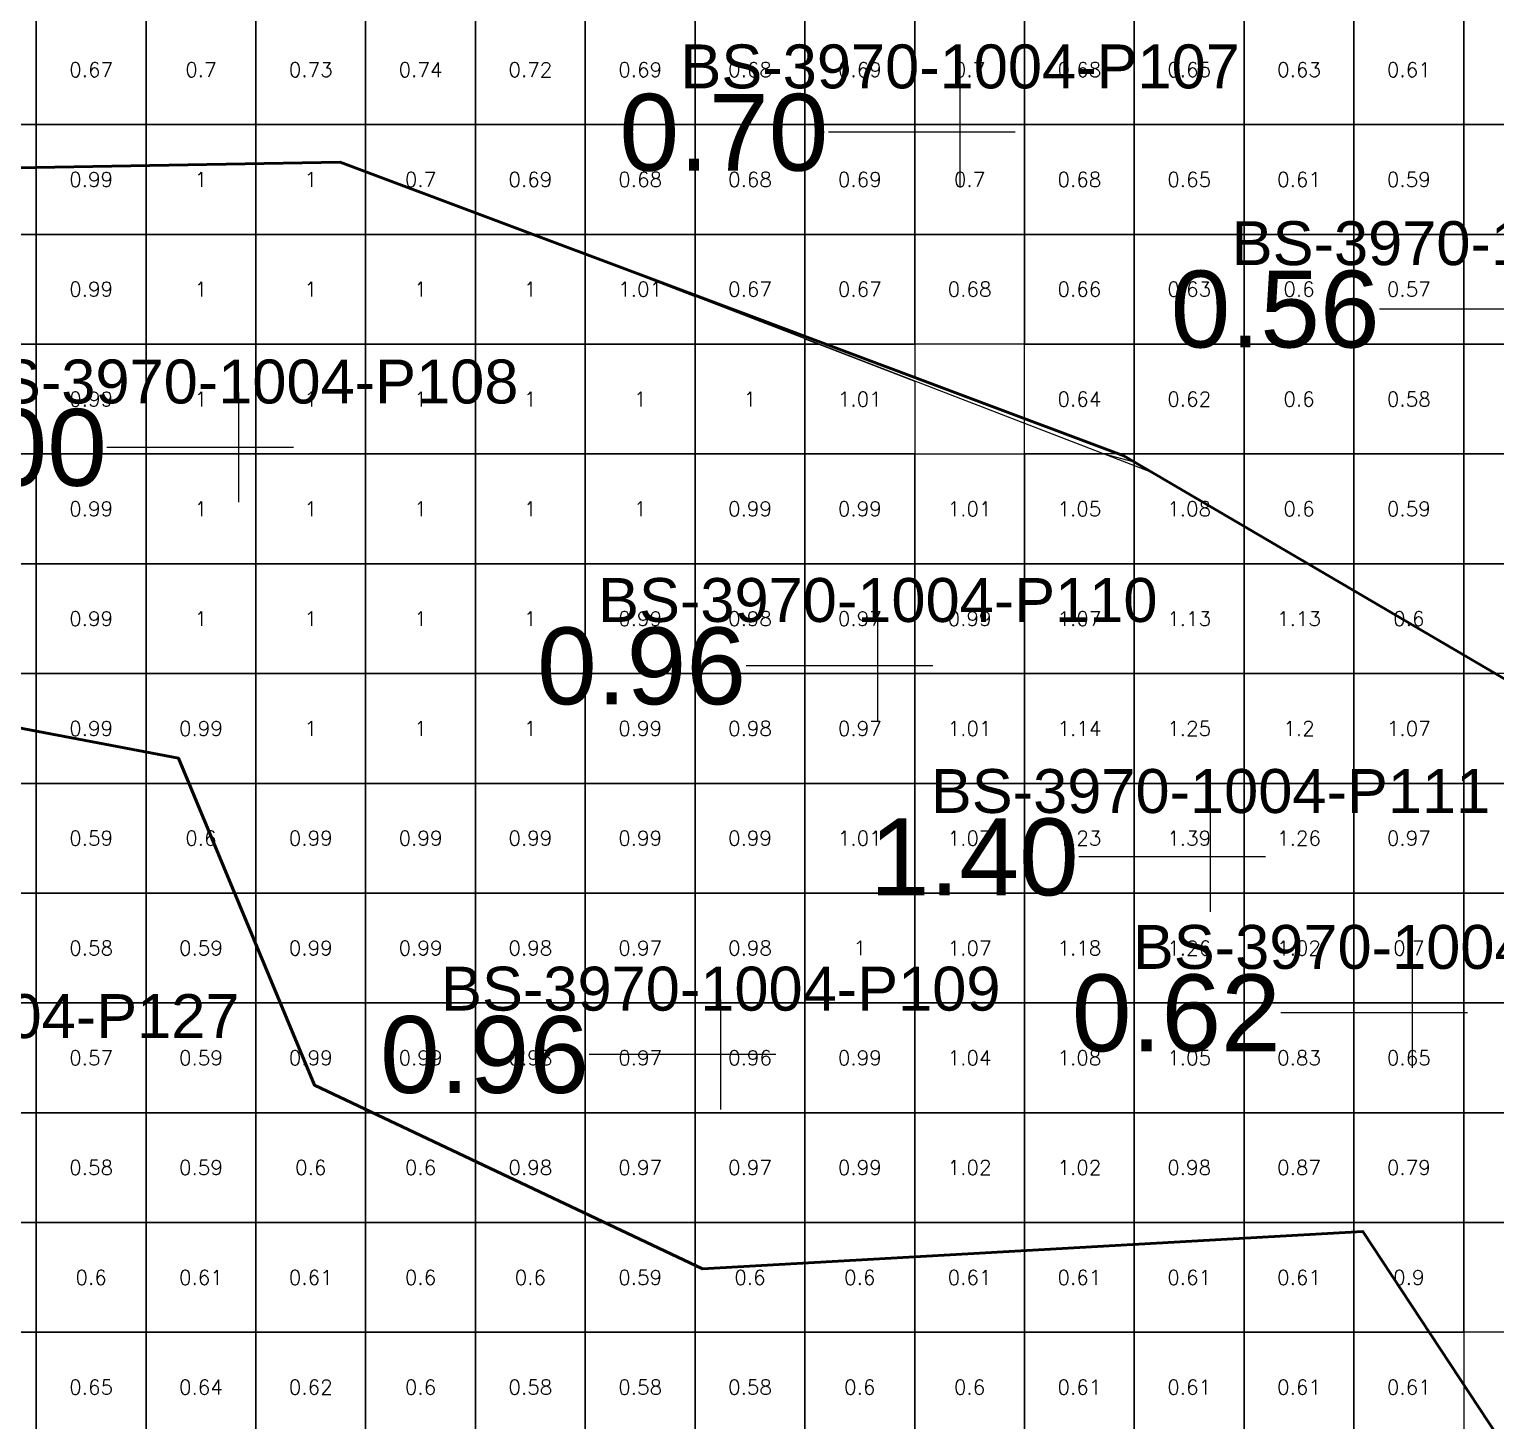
# Model space of a CAD drawing. Header units: inches. Extents: x 469759 to 470079, y 4349683 to 4349873.
# Drawn here: x 469814.3 to 469827.66, y 4349747.33 to 4349760.01 of the extents above; entities that cross this region are included whole.
import ezdxf
from ezdxf.enums import TextEntityAlignment as Align

# ---------------------------------------------------------------- set-up
doc = ezdxf.new("R2010")
doc.units = ezdxf.units.IN
doc.header["$MEASUREMENT"] = 0
for name, color, linetype, lineweight in [('点', 7, 'Continuous', 0), ('爆区方格网', 7, 'Continuous', 0), ('线条', 7, 'Continuous', 0), ('钻孔', 7, 'Continuous', 0)]:
    doc.layers.add(name, color=color, linetype=linetype, lineweight=lineweight)
doc.styles.add('3dmine_textStyle_1', font='txt.shx', dxfattribs={"height": 1, "bigfont": 'gbcbig.shx'})
doc.styles.add('3dmine_textStyle_2', font='arial.ttf', dxfattribs={"height": 1})

msp = doc.modelspace()

# ---------------------------------------------------------------- hatches: boundary and pattern name
at = {"layer": '钻孔', "linetype": 'Continuous', "lineweight": 0, "true_color": 0x00ffff, "extrusion": (0, 1, 0)}
for points in [[(-469823.78, 3959.58), (-469822.78, 3959.58), (-469822.78, 3973.58), (-469823.78, 3973.58)], [(-469823.03, 3959.58), (-469822.03, 3959.58), (-469822.03, 3973.58), (-469823.03, 3973.58)], [(-469827.9, 3960.09), (-469826.9, 3960.09), (-469826.9, 3973.09), (-469827.9, 3973.09)], [(-469821.6, 3960), (-469820.6, 3960), (-469820.6, 3974), (-469821.6, 3974)], [(-469814.67, 3960.36), (-469813.67, 3960.36), (-469813.67, 3970.36), (-469814.67, 3970.36)]]:
    msp.add_hatch(color=4, dxfattribs=at).paths.add_polyline_path(points, flags=0)
at = {"layer": '钻孔', "linetype": 'Continuous', "lineweight": 0, "true_color": 0x0000ff, "extrusion": (0, 1, 0)}
for points in [[(-469817.21, 3960.34), (-469816.21, 3960.34), (-469816.21, 3973.34), (-469817.21, 3973.34)], [(-469826.06, 3960.29), (-469825.06, 3960.29), (-469825.06, 3973.29), (-469826.06, 3973.29)]]:
    msp.add_hatch(color=5, dxfattribs=at).paths.add_polyline_path(points, flags=0)

# ---------------------------------------------------------------- linework, layer by layer
at = {"color": 5, "linetype": 'Continuous', "lineweight": 50, "elevation": 1987.297}
msp.add_lwpolyline([(469830.409, 4349743.046), (469826.447, 4349749.059), (469820.435, 4349748.718), (469816.901, 4349750.392), (469815.661, 4349753.368), (469810.454, 4349754.359), (469806.711, 4349755.398), (469808.467, 4349758.645), (469817.134, 4349758.797), (469824.272, 4349756.124), (469828.701, 4349753.527)], dxfattribs=at)
at = {"color": 5, "linetype": 'Continuous', "lineweight": 0, "elevation": 1987.297}
msp.add_lwpolyline([(469808.467, 4349758.645), (469806.711, 4349755.398), (469810.454, 4349754.359), (469815.661, 4349753.368), (469816.901, 4349750.392), (469820.435, 4349748.718), (469826.447, 4349749.059), (469830.409, 4349743.046), (469833.538, 4349743.132), (469836.404, 4349743.299), (469837.582, 4349745.099), (469833.358, 4349750.622), (469831.831, 4349753.068), (469828.701, 4349753.527), (469824.551, 4349755.961), (469819.322, 4349757.977), (469817.134, 4349758.797), (469808.467, 4349758.645), (469808.467, 4349758.645)], dxfattribs=at)
at = {"layer": '点', "color": 138, "linetype": 'Continuous', "lineweight": 0, "true_color": 0x004c4c}
for points, elevation in [([(469822.78, 4349758.57), (469822.78, 4349759.57)], 3973.58), ([(469823.28, 4349759.07), (469822.28, 4349759.07)], 3973.58), ([(469828.3, 4349757.46), (469827.3, 4349757.46)], 3973.12), ([(469816.21, 4349755.7), (469816.21, 4349756.7)], 3973.34), ([(469816.71, 4349756.2), (469815.71, 4349756.2)], 3973.34), ([(469822.03, 4349753.71), (469822.03, 4349754.71)], 3973.58), ([(469822.53, 4349754.21), (469821.53, 4349754.21)], 3973.58), ([(469825.06, 4349751.97), (469825.06, 4349752.97)], 3973.29), ([(469825.56, 4349752.47), (469824.56, 4349752.47)], 3973.29), ([(469826.9, 4349750.55), (469826.9, 4349751.55)], 3973.09), ([(469820.6, 4349750.17), (469820.6, 4349751.17)], 3974), ([(469827.4, 4349751.05), (469826.4, 4349751.05)], 3973.09), ([(469821.1, 4349750.67), (469820.1, 4349750.67)], 3974)]:
    msp.add_lwpolyline(points, dxfattribs=dict(at, elevation=elevation))
at = {"layer": '爆区方格网', "color": 4, "linetype": 'Continuous', "lineweight": 0, "true_color": 0x00ffff, "elevation": 3972.76}
for points in [[(469814.366, 4349759.14), (469813.366, 4349759.14), (469813.366, 4349760.14), (469814.366, 4349760.14), (469814.366, 4349759.14)], [(469815.366, 4349759.14), (469814.366, 4349759.14), (469814.366, 4349760.14), (469815.366, 4349760.14), (469815.366, 4349759.14)], [(469816.366, 4349759.14), (469815.366, 4349759.14), (469815.366, 4349760.14), (469816.366, 4349760.14), (469816.366, 4349759.14)], [(469817.366, 4349759.14), (469816.366, 4349759.14), (469816.366, 4349760.14), (469817.366, 4349760.14), (469817.366, 4349759.14)], [(469818.366, 4349759.14), (469817.366, 4349759.14), (469817.366, 4349760.14), (469818.366, 4349760.14), (469818.366, 4349759.14)], [(469819.366, 4349759.14), (469818.366, 4349759.14), (469818.366, 4349760.14), (469819.366, 4349760.14), (469819.366, 4349759.14)], [(469820.366, 4349759.14), (469819.366, 4349759.14), (469819.366, 4349760.14), (469820.366, 4349760.14), (469820.366, 4349759.14)], [(469821.366, 4349759.14), (469820.366, 4349759.14), (469820.366, 4349760.14), (469821.366, 4349760.14), (469821.366, 4349759.14)], [(469822.366, 4349759.14), (469821.366, 4349759.14), (469821.366, 4349760.14), (469822.366, 4349760.14), (469822.366, 4349759.14)], [(469823.366, 4349759.14), (469822.366, 4349759.14), (469822.366, 4349760.14), (469823.366, 4349760.14), (469823.366, 4349759.14)], [(469824.366, 4349759.14), (469823.366, 4349759.14), (469823.366, 4349760.14), (469824.366, 4349760.14), (469824.366, 4349759.14)], [(469825.366, 4349759.14), (469824.366, 4349759.14), (469824.366, 4349760.14), (469825.366, 4349760.14), (469825.366, 4349759.14)], [(469826.366, 4349759.14), (469825.366, 4349759.14), (469825.366, 4349760.14), (469826.366, 4349760.14), (469826.366, 4349759.14)], [(469827.366, 4349759.14), (469826.366, 4349759.14), (469826.366, 4349760.14), (469827.366, 4349760.14), (469827.366, 4349759.14)], [(469828.366, 4349759.14), (469827.366, 4349759.14), (469827.366, 4349760.14), (469828.366, 4349760.14), (469828.366, 4349759.14)], [(469818.366, 4349758.335), (469817.366, 4349758.71), (469817.366, 4349759.14), (469818.366, 4349759.14), (469818.366, 4349758.335)], [(469819.366, 4349758.14), (469818.889, 4349758.14), (469818.366, 4349758.335), (469818.366, 4349759.14), (469819.366, 4349759.14), (469819.366, 4349758.14)], [(469820.366, 4349758.14), (469819.366, 4349758.14), (469819.366, 4349759.14), (469820.366, 4349759.14), (469820.366, 4349758.14)], [(469821.366, 4349758.14), (469820.366, 4349758.14), (469820.366, 4349759.14), (469821.366, 4349759.14), (469821.366, 4349758.14)], [(469822.366, 4349758.14), (469821.366, 4349758.14), (469821.366, 4349759.14), (469822.366, 4349759.14), (469822.366, 4349758.14)], [(469823.366, 4349758.14), (469822.366, 4349758.14), (469822.366, 4349759.14), (469823.366, 4349759.14), (469823.366, 4349758.14)], [(469824.366, 4349758.14), (469823.366, 4349758.14), (469823.366, 4349759.14), (469824.366, 4349759.14), (469824.366, 4349758.14)], [(469825.366, 4349758.14), (469824.366, 4349758.14), (469824.366, 4349759.14), (469825.366, 4349759.14), (469825.366, 4349758.14)], [(469826.366, 4349758.14), (469825.366, 4349758.14), (469825.366, 4349759.14), (469826.366, 4349759.14), (469826.366, 4349758.14)], [(469827.366, 4349758.14), (469826.366, 4349758.14), (469826.366, 4349759.14), (469827.366, 4349759.14), (469827.366, 4349758.14)], [(469828.366, 4349758.14), (469827.366, 4349758.14), (469827.366, 4349759.14), (469828.366, 4349759.14), (469828.366, 4349758.14)], [(469821.366, 4349757.212), (469820.366, 4349757.587), (469820.366, 4349758.14), (469821.366, 4349758.14), (469821.366, 4349757.212)], [(469822.366, 4349757.14), (469821.56, 4349757.14), (469821.366, 4349757.212), (469821.366, 4349758.14), (469822.366, 4349758.14), (469822.366, 4349757.14)], [(469823.366, 4349757.14), (469822.366, 4349757.14), (469822.366, 4349758.14), (469823.366, 4349758.14), (469823.366, 4349757.14)], [(469824.366, 4349757.14), (469823.366, 4349757.14), (469823.366, 4349758.14), (469824.366, 4349758.14), (469824.366, 4349757.14)], [(469825.366, 4349757.14), (469824.366, 4349757.14), (469824.366, 4349758.14), (469825.366, 4349758.14), (469825.366, 4349757.14)], [(469826.366, 4349757.14), (469825.366, 4349757.14), (469825.366, 4349758.14), (469826.366, 4349758.14), (469826.366, 4349757.14)], [(469827.366, 4349757.14), (469826.366, 4349757.14), (469826.366, 4349758.14), (469827.366, 4349758.14), (469827.366, 4349757.14)], [(469828.366, 4349757.14), (469827.366, 4349757.14), (469827.366, 4349758.14), (469828.366, 4349758.14), (469828.366, 4349757.14)], [(469821.494, 4349757.14), (469821.366, 4349757.14), (469821.366, 4349757.189), (469821.494, 4349757.14)], [(469824.366, 4349756.14), (469824.231, 4349756.14), (469823.366, 4349756.463), (469823.366, 4349757.14), (469824.366, 4349757.14), (469824.366, 4349756.14)], [(469825.366, 4349756.14), (469824.366, 4349756.14), (469824.366, 4349757.14), (469825.366, 4349757.14), (469825.366, 4349756.14)], [(469826.366, 4349756.14), (469825.366, 4349756.14), (469825.366, 4349757.14), (469826.366, 4349757.14), (469826.366, 4349756.14)], [(469827.366, 4349756.14), (469826.366, 4349756.14), (469826.366, 4349757.14), (469827.366, 4349757.14), (469827.366, 4349756.14)], [(469828.366, 4349756.14), (469827.366, 4349756.14), (469827.366, 4349757.14), (469828.366, 4349757.14), (469828.366, 4349756.14)], [(469826.366, 4349755.14), (469825.951, 4349755.14), (469825.366, 4349755.483), (469825.366, 4349756.14), (469826.366, 4349756.14), (469826.366, 4349755.14)], [(469827.366, 4349755.14), (469826.366, 4349755.14), (469826.366, 4349756.14), (469827.366, 4349756.14), (469827.366, 4349755.14)], [(469828.366, 4349755.14), (469827.366, 4349755.14), (469827.366, 4349756.14), (469828.366, 4349756.14), (469828.366, 4349755.14)], [(469825.951, 4349755.14), (469825.366, 4349755.14), (469825.366, 4349755.483), (469825.951, 4349755.14)], [(469827.366, 4349754.31), (469826.366, 4349754.896), (469826.366, 4349755.14), (469827.366, 4349755.14), (469827.366, 4349754.31)], [(469828.366, 4349754.14), (469827.657, 4349754.14), (469827.366, 4349754.31), (469827.366, 4349755.14), (469828.366, 4349755.14), (469828.366, 4349754.14)], [(469827.366, 4349754.31), (469827.366, 4349754.14), (469826.366, 4349754.14), (469826.366, 4349754.896), (469827.366, 4349754.31)], [(469827.657, 4349754.14), (469827.366, 4349754.14), (469827.366, 4349754.31), (469827.657, 4349754.14)], [(469814.366, 4349752.14), (469813.366, 4349752.14), (469813.366, 4349753.14), (469814.366, 4349753.14), (469814.366, 4349752.14)], [(469815.366, 4349752.14), (469814.366, 4349752.14), (469814.366, 4349753.14), (469815.366, 4349753.14), (469815.366, 4349752.14)], [(469814.366, 4349751.14), (469813.366, 4349751.14), (469813.366, 4349752.14), (469814.366, 4349752.14), (469814.366, 4349751.14)], [(469815.366, 4349751.14), (469814.366, 4349751.14), (469814.366, 4349752.14), (469815.366, 4349752.14), (469815.366, 4349751.14)], [(469816.366, 4349751.14), (469815.366, 4349751.14), (469815.366, 4349752.14), (469816.366, 4349752.14), (469816.366, 4349751.14)], [(469814.366, 4349750.14), (469813.366, 4349750.14), (469813.366, 4349751.14), (469814.366, 4349751.14), (469814.366, 4349750.14)], [(469815.366, 4349750.14), (469814.366, 4349750.14), (469814.366, 4349751.14), (469815.366, 4349751.14), (469815.366, 4349750.14)], [(469816.366, 4349750.14), (469815.366, 4349750.14), (469815.366, 4349751.14), (469816.366, 4349751.14), (469816.366, 4349750.14)], [(469814.366, 4349749.14), (469813.366, 4349749.14), (469813.366, 4349750.14), (469814.366, 4349750.14), (469814.366, 4349749.14)], [(469815.366, 4349749.14), (469814.366, 4349749.14), (469814.366, 4349750.14), (469815.366, 4349750.14), (469815.366, 4349749.14)], [(469816.366, 4349749.14), (469815.366, 4349749.14), (469815.366, 4349750.14), (469816.366, 4349750.14), (469816.366, 4349749.14)], [(469814.366, 4349748.14), (469813.366, 4349748.14), (469813.366, 4349749.14), (469814.366, 4349749.14), (469814.366, 4349748.14)], [(469815.366, 4349748.14), (469814.366, 4349748.14), (469814.366, 4349749.14), (469815.366, 4349749.14), (469815.366, 4349748.14)], [(469816.366, 4349748.14), (469815.366, 4349748.14), (469815.366, 4349749.14), (469816.366, 4349749.14), (469816.366, 4349748.14)], [(469817.366, 4349748.14), (469816.366, 4349748.14), (469816.366, 4349749.14), (469817.366, 4349749.14), (469817.366, 4349748.14)], [(469818.366, 4349748.14), (469817.366, 4349748.14), (469817.366, 4349749.14), (469818.366, 4349749.14), (469818.366, 4349748.14)], [(469819.366, 4349748.14), (469818.366, 4349748.14), (469818.366, 4349749.14), (469819.366, 4349749.14), (469819.366, 4349748.14)], [(469820.366, 4349748.14), (469819.366, 4349748.14), (469819.366, 4349749.14), (469820.366, 4349749.14), (469820.366, 4349748.14)], [(469822.366, 4349748.14), (469821.366, 4349748.14), (469821.366, 4349749.14), (469822.366, 4349749.14), (469822.366, 4349748.14)], [(469823.366, 4349748.14), (469822.366, 4349748.14), (469822.366, 4349749.14), (469823.366, 4349749.14), (469823.366, 4349748.14)], [(469826.366, 4349748.14), (469825.366, 4349748.14), (469825.366, 4349749.14), (469826.366, 4349749.14), (469826.366, 4349748.14)], [(469814.366, 4349747.14), (469813.366, 4349747.14), (469813.366, 4349748.14), (469814.366, 4349748.14), (469814.366, 4349747.14)], [(469815.366, 4349747.14), (469814.366, 4349747.14), (469814.366, 4349748.14), (469815.366, 4349748.14), (469815.366, 4349747.14)], [(469816.366, 4349747.14), (469815.366, 4349747.14), (469815.366, 4349748.14), (469816.366, 4349748.14), (469816.366, 4349747.14)], [(469817.366, 4349747.14), (469816.366, 4349747.14), (469816.366, 4349748.14), (469817.366, 4349748.14), (469817.366, 4349747.14)], [(469818.366, 4349747.14), (469817.366, 4349747.14), (469817.366, 4349748.14), (469818.366, 4349748.14), (469818.366, 4349747.14)], [(469819.366, 4349747.14), (469818.366, 4349747.14), (469818.366, 4349748.14), (469819.366, 4349748.14), (469819.366, 4349747.14)], [(469820.366, 4349747.14), (469819.366, 4349747.14), (469819.366, 4349748.14), (469820.366, 4349748.14), (469820.366, 4349747.14)], [(469821.366, 4349747.14), (469820.366, 4349747.14), (469820.366, 4349748.14), (469821.366, 4349748.14), (469821.366, 4349747.14)], [(469822.366, 4349747.14), (469821.366, 4349747.14), (469821.366, 4349748.14), (469822.366, 4349748.14), (469822.366, 4349747.14)], [(469823.366, 4349747.14), (469822.366, 4349747.14), (469822.366, 4349748.14), (469823.366, 4349748.14), (469823.366, 4349747.14)], [(469824.366, 4349747.14), (469823.366, 4349747.14), (469823.366, 4349748.14), (469824.366, 4349748.14), (469824.366, 4349747.14)], [(469825.366, 4349747.14), (469824.366, 4349747.14), (469824.366, 4349748.14), (469825.366, 4349748.14), (469825.366, 4349747.14)], [(469826.366, 4349747.14), (469825.366, 4349747.14), (469825.366, 4349748.14), (469826.366, 4349748.14), (469826.366, 4349747.14)]]:
    msp.add_lwpolyline(points, dxfattribs=at)
at = {"layer": '爆区方格网', "color": 5, "linetype": 'Continuous', "lineweight": 0}
for points, elevation in [([(469814.366, 4349758.14), (469813.366, 4349758.14), (469813.366, 4349759.14), (469814.366, 4349759.14), (469814.366, 4349758.14)], 3969.96), ([(469815.366, 4349758.14), (469814.366, 4349758.14), (469814.366, 4349759.14), (469815.366, 4349759.14), (469815.366, 4349758.14)], 3969.96), ([(469816.366, 4349758.14), (469815.366, 4349758.14), (469815.366, 4349759.14), (469816.366, 4349759.14), (469816.366, 4349758.14)], 3969.96), ([(469817.366, 4349758.71), (469817.134, 4349758.797), (469817.366, 4349758.71), (469817.366, 4349758.14), (469816.366, 4349758.14), (469816.366, 4349759.14), (469817.366, 4349759.14), (469817.366, 4349758.71)], 3969.96), ([(469818.366, 4349758.335), (469818.366, 4349758.14), (469817.366, 4349758.14), (469817.366, 4349758.71), (469818.366, 4349758.335)], 3972.76), ([(469818.889, 4349758.14), (469818.366, 4349758.14), (469818.366, 4349758.335), (469818.889, 4349758.14)], 3972.76), ([(469814.366, 4349757.14), (469813.366, 4349757.14), (469813.366, 4349758.14), (469814.366, 4349758.14), (469814.366, 4349757.14)], 3969.96), ([(469815.366, 4349757.14), (469814.366, 4349757.14), (469814.366, 4349758.14), (469815.366, 4349758.14), (469815.366, 4349757.14)], 3969.96), ([(469816.366, 4349757.14), (469815.366, 4349757.14), (469815.366, 4349758.14), (469816.366, 4349758.14), (469816.366, 4349757.14)], 3969.96), ([(469817.366, 4349757.14), (469816.366, 4349757.14), (469816.366, 4349758.14), (469817.366, 4349758.14), (469817.366, 4349757.14)], 3969.96), ([(469818.366, 4349757.14), (469817.366, 4349757.14), (469817.366, 4349758.14), (469818.366, 4349758.14), (469818.366, 4349757.14)], 3969.96), ([(469819.322, 4349757.977), (469819.366, 4349757.961), (469819.366, 4349757.14), (469818.366, 4349757.14), (469818.366, 4349758.14), (469818.889, 4349758.14), (469819.322, 4349757.977)], 3969.96), ([(469820.366, 4349757.575), (469820.366, 4349757.14), (469819.366, 4349757.14), (469819.366, 4349757.961), (469820.366, 4349757.575)], 3969.96), ([(469821.366, 4349757.189), (469821.366, 4349757.14), (469820.366, 4349757.14), (469820.366, 4349757.592), (469821.366, 4349757.207)], 3972.76), ([(469814.366, 4349756.14), (469813.366, 4349756.14), (469813.366, 4349757.14), (469814.366, 4349757.14), (469814.366, 4349756.14)], 3969.96), ([(469815.366, 4349756.14), (469814.366, 4349756.14), (469814.366, 4349757.14), (469815.366, 4349757.14), (469815.366, 4349756.14)], 3969.96), ([(469816.366, 4349756.14), (469815.366, 4349756.14), (469815.366, 4349757.14), (469816.366, 4349757.14), (469816.366, 4349756.14)], 3969.96), ([(469817.366, 4349756.14), (469816.366, 4349756.14), (469816.366, 4349757.14), (469817.366, 4349757.14), (469817.366, 4349756.14)], 3969.96), ([(469818.366, 4349756.14), (469817.366, 4349756.14), (469817.366, 4349757.14), (469818.366, 4349757.14), (469818.366, 4349756.14)], 3969.96), ([(469819.366, 4349756.14), (469818.366, 4349756.14), (469818.366, 4349757.14), (469819.366, 4349757.14), (469819.366, 4349756.14)], 3969.96), ([(469820.366, 4349756.14), (469819.366, 4349756.14), (469819.366, 4349757.14), (469820.366, 4349757.14), (469820.366, 4349756.14)], 3969.96), ([(469821.366, 4349756.14), (469820.366, 4349756.14), (469820.366, 4349757.14), (469821.366, 4349757.14), (469821.366, 4349756.14)], 3969.96), ([(469822.366, 4349756.803), (469822.366, 4349756.14), (469821.366, 4349756.14), (469821.366, 4349757.14), (469821.494, 4349757.14), (469822.366, 4349756.803)], 3969.96), ([(469824.231, 4349756.14), (469823.366, 4349756.14), (469823.366, 4349756.463), (469824.231, 4349756.14)], 3972.76), ([(469814.366, 4349755.14), (469813.366, 4349755.14), (469813.366, 4349756.14), (469814.366, 4349756.14), (469814.366, 4349755.14)], 3969.96), ([(469815.366, 4349755.14), (469814.366, 4349755.14), (469814.366, 4349756.14), (469815.366, 4349756.14), (469815.366, 4349755.14)], 3969.96), ([(469816.366, 4349755.14), (469815.366, 4349755.14), (469815.366, 4349756.14), (469816.366, 4349756.14), (469816.366, 4349755.14)], 3969.96), ([(469817.366, 4349755.14), (469816.366, 4349755.14), (469816.366, 4349756.14), (469817.366, 4349756.14), (469817.366, 4349755.14)], 3969.96), ([(469818.366, 4349755.14), (469817.366, 4349755.14), (469817.366, 4349756.14), (469818.366, 4349756.14), (469818.366, 4349755.14)], 3969.96), ([(469819.366, 4349755.14), (469818.366, 4349755.14), (469818.366, 4349756.14), (469819.366, 4349756.14), (469819.366, 4349755.14)], 3969.96), ([(469820.366, 4349755.14), (469819.366, 4349755.14), (469819.366, 4349756.14), (469820.366, 4349756.14), (469820.366, 4349755.14)], 3969.96), ([(469821.366, 4349755.14), (469820.366, 4349755.14), (469820.366, 4349756.14), (469821.366, 4349756.14), (469821.366, 4349755.14)], 3969.96), ([(469822.366, 4349755.14), (469821.366, 4349755.14), (469821.366, 4349756.14), (469822.366, 4349756.14), (469822.366, 4349755.14)], 3969.96), ([(469823.366, 4349755.14), (469822.366, 4349755.14), (469822.366, 4349756.14), (469823.366, 4349756.14), (469823.366, 4349755.14)], 3969.96), ([(469824.366, 4349756.069), (469824.366, 4349755.14), (469823.366, 4349755.14), (469823.366, 4349756.14), (469824.087, 4349756.14), (469824.366, 4349756.069)], 3969.96), ([(469825.366, 4349755.483), (469825.366, 4349755.483), (469824.551, 4349755.961), (469824.551, 4349755.961), (469825.366, 4349755.483), (469825.366, 4349755.14), (469824.366, 4349755.14), (469824.366, 4349756.069), (469824.551, 4349755.961), (469824.366, 4349756.069), (469824.366, 4349756.14), (469825.366, 4349756.14), (469825.366, 4349755.483)], 3969.96), ([(469814.366, 4349754.14), (469813.366, 4349754.14), (469813.366, 4349755.14), (469814.366, 4349755.14), (469814.366, 4349754.14)], 3969.96), ([(469815.366, 4349754.14), (469814.366, 4349754.14), (469814.366, 4349755.14), (469815.366, 4349755.14), (469815.366, 4349754.14)], 3969.96), ([(469816.366, 4349754.14), (469815.366, 4349754.14), (469815.366, 4349755.14), (469816.366, 4349755.14), (469816.366, 4349754.14)], 3969.96), ([(469817.366, 4349754.14), (469816.366, 4349754.14), (469816.366, 4349755.14), (469817.366, 4349755.14), (469817.366, 4349754.14)], 3969.96), ([(469818.366, 4349754.14), (469817.366, 4349754.14), (469817.366, 4349755.14), (469818.366, 4349755.14), (469818.366, 4349754.14)], 3969.96), ([(469819.366, 4349754.14), (469818.366, 4349754.14), (469818.366, 4349755.14), (469819.366, 4349755.14), (469819.366, 4349754.14)], 3969.96), ([(469820.366, 4349754.14), (469819.366, 4349754.14), (469819.366, 4349755.14), (469820.366, 4349755.14), (469820.366, 4349754.14)], 3969.96), ([(469821.366, 4349754.14), (469820.366, 4349754.14), (469820.366, 4349755.14), (469821.366, 4349755.14), (469821.366, 4349754.14)], 3969.96), ([(469822.366, 4349754.14), (469821.366, 4349754.14), (469821.366, 4349755.14), (469822.366, 4349755.14), (469822.366, 4349754.14)], 3969.96), ([(469823.366, 4349754.14), (469822.366, 4349754.14), (469822.366, 4349755.14), (469823.366, 4349755.14), (469823.366, 4349754.14)], 3969.96), ([(469824.366, 4349754.14), (469823.366, 4349754.14), (469823.366, 4349755.14), (469824.366, 4349755.14), (469824.366, 4349754.14)], 3969.96), ([(469825.366, 4349754.14), (469824.366, 4349754.14), (469824.366, 4349755.14), (469825.366, 4349755.14), (469825.366, 4349754.14)], 3969.96), ([(469814.366, 4349753.14), (469813.366, 4349753.14), (469813.366, 4349754.14), (469814.366, 4349754.14), (469814.366, 4349753.14)], 3972.76), ([(469815.366, 4349753.14), (469814.366, 4349753.14), (469814.366, 4349754.14), (469815.366, 4349754.14), (469815.366, 4349753.14)], 3969.96), ([(469816.366, 4349753.14), (469815.366, 4349753.14), (469815.366, 4349754.14), (469816.366, 4349754.14), (469816.366, 4349753.14)], 3969.96), ([(469817.366, 4349753.14), (469816.366, 4349753.14), (469816.366, 4349754.14), (469817.366, 4349754.14), (469817.366, 4349753.14)], 3969.96), ([(469818.366, 4349753.14), (469817.366, 4349753.14), (469817.366, 4349754.14), (469818.366, 4349754.14), (469818.366, 4349753.14)], 3969.96), ([(469819.366, 4349753.14), (469818.366, 4349753.14), (469818.366, 4349754.14), (469819.366, 4349754.14), (469819.366, 4349753.14)], 3969.96), ([(469820.366, 4349753.14), (469819.366, 4349753.14), (469819.366, 4349754.14), (469820.366, 4349754.14), (469820.366, 4349753.14)], 3969.96), ([(469821.366, 4349753.14), (469820.366, 4349753.14), (469820.366, 4349754.14), (469821.366, 4349754.14), (469821.366, 4349753.14)], 3969.96), ([(469822.366, 4349753.14), (469821.366, 4349753.14), (469821.366, 4349754.14), (469822.366, 4349754.14), (469822.366, 4349753.14)], 3969.96), ([(469823.366, 4349753.14), (469822.366, 4349753.14), (469822.366, 4349754.14), (469823.366, 4349754.14), (469823.366, 4349753.14)], 3969.96), ([(469824.366, 4349753.14), (469823.366, 4349753.14), (469823.366, 4349754.14), (469824.366, 4349754.14), (469824.366, 4349753.14)], 3969.96), ([(469825.366, 4349753.14), (469824.366, 4349753.14), (469824.366, 4349754.14), (469825.366, 4349754.14), (469825.366, 4349753.14)], 3969.96), ([(469828.366, 4349753.724), (469828.366, 4349753.14), (469827.366, 4349753.14), (469827.366, 4349754.14), (469827.657, 4349754.14), (469828.366, 4349753.724)], 3969.96), ([(469816.366, 4349752.14), (469815.366, 4349752.14), (469815.366, 4349753.14), (469816.366, 4349753.14), (469816.366, 4349752.14)], 3972.76), ([(469817.366, 4349752.14), (469816.366, 4349752.14), (469816.366, 4349753.14), (469817.366, 4349753.14), (469817.366, 4349752.14)], 3969.96), ([(469818.366, 4349752.14), (469817.366, 4349752.14), (469817.366, 4349753.14), (469818.366, 4349753.14), (469818.366, 4349752.14)], 3969.96), ([(469819.366, 4349752.14), (469818.366, 4349752.14), (469818.366, 4349753.14), (469819.366, 4349753.14), (469819.366, 4349752.14)], 3969.96), ([(469820.366, 4349752.14), (469819.366, 4349752.14), (469819.366, 4349753.14), (469820.366, 4349753.14), (469820.366, 4349752.14)], 3969.96), ([(469821.366, 4349752.14), (469820.366, 4349752.14), (469820.366, 4349753.14), (469821.366, 4349753.14), (469821.366, 4349752.14)], 3969.96), ([(469822.366, 4349752.14), (469821.366, 4349752.14), (469821.366, 4349753.14), (469822.366, 4349753.14), (469822.366, 4349752.14)], 3969.96), ([(469823.366, 4349752.14), (469822.366, 4349752.14), (469822.366, 4349753.14), (469823.366, 4349753.14), (469823.366, 4349752.14)], 3969.96), ([(469824.366, 4349752.14), (469823.366, 4349752.14), (469823.366, 4349753.14), (469824.366, 4349753.14), (469824.366, 4349752.14)], 3969.96), ([(469825.366, 4349752.14), (469824.366, 4349752.14), (469824.366, 4349753.14), (469825.366, 4349753.14), (469825.366, 4349752.14)], 3969.96), ([(469826.366, 4349752.14), (469825.366, 4349752.14), (469825.366, 4349753.14), (469826.366, 4349753.14), (469826.366, 4349752.14)], 3969.96), ([(469827.366, 4349752.14), (469826.366, 4349752.14), (469826.366, 4349753.14), (469827.366, 4349753.14), (469827.366, 4349752.14)], 3969.96), ([(469828.366, 4349752.14), (469827.366, 4349752.14), (469827.366, 4349753.14), (469828.366, 4349753.14), (469828.366, 4349752.14)], 3969.96), ([(469817.366, 4349751.14), (469816.366, 4349751.14), (469816.366, 4349752.14), (469817.366, 4349752.14), (469817.366, 4349751.14)], 3969.96), ([(469818.366, 4349751.14), (469817.366, 4349751.14), (469817.366, 4349752.14), (469818.366, 4349752.14), (469818.366, 4349751.14)], 3969.96), ([(469819.366, 4349751.14), (469818.366, 4349751.14), (469818.366, 4349752.14), (469819.366, 4349752.14), (469819.366, 4349751.14)], 3969.96), ([(469820.366, 4349751.14), (469819.366, 4349751.14), (469819.366, 4349752.14), (469820.366, 4349752.14), (469820.366, 4349751.14)], 3969.96), ([(469821.366, 4349751.14), (469820.366, 4349751.14), (469820.366, 4349752.14), (469821.366, 4349752.14), (469821.366, 4349751.14)], 3969.96), ([(469822.366, 4349751.14), (469821.366, 4349751.14), (469821.366, 4349752.14), (469822.366, 4349752.14), (469822.366, 4349751.14)], 3969.96), ([(469823.366, 4349751.14), (469822.366, 4349751.14), (469822.366, 4349752.14), (469823.366, 4349752.14), (469823.366, 4349751.14)], 3969.96), ([(469824.366, 4349751.14), (469823.366, 4349751.14), (469823.366, 4349752.14), (469824.366, 4349752.14), (469824.366, 4349751.14)], 3969.96), ([(469825.366, 4349751.14), (469824.366, 4349751.14), (469824.366, 4349752.14), (469825.366, 4349752.14), (469825.366, 4349751.14)], 3969.96), ([(469826.366, 4349751.14), (469825.366, 4349751.14), (469825.366, 4349752.14), (469826.366, 4349752.14), (469826.366, 4349751.14)], 3969.96), ([(469827.366, 4349751.14), (469826.366, 4349751.14), (469826.366, 4349752.14), (469827.366, 4349752.14), (469827.366, 4349751.14)], 3969.96), ([(469828.366, 4349751.14), (469827.366, 4349751.14), (469827.366, 4349752.14), (469828.366, 4349752.14), (469828.366, 4349751.14)], 3969.96), ([(469817.366, 4349750.14), (469816.366, 4349750.14), (469816.366, 4349751.14), (469817.366, 4349751.14), (469817.366, 4349750.14)], 3969.96), ([(469818.366, 4349750.14), (469817.366, 4349750.14), (469817.366, 4349751.14), (469818.366, 4349751.14), (469818.366, 4349750.14)], 3969.96), ([(469819.366, 4349750.14), (469818.366, 4349750.14), (469818.366, 4349751.14), (469819.366, 4349751.14), (469819.366, 4349750.14)], 3969.96), ([(469820.366, 4349750.14), (469819.366, 4349750.14), (469819.366, 4349751.14), (469820.366, 4349751.14), (469820.366, 4349750.14)], 3969.96), ([(469821.366, 4349750.14), (469820.366, 4349750.14), (469820.366, 4349751.14), (469821.366, 4349751.14), (469821.366, 4349750.14)], 3969.96), ([(469822.366, 4349750.14), (469821.366, 4349750.14), (469821.366, 4349751.14), (469822.366, 4349751.14), (469822.366, 4349750.14)], 3969.96), ([(469823.366, 4349750.14), (469822.366, 4349750.14), (469822.366, 4349751.14), (469823.366, 4349751.14), (469823.366, 4349750.14)], 3969.96), ([(469824.366, 4349750.14), (469823.366, 4349750.14), (469823.366, 4349751.14), (469824.366, 4349751.14), (469824.366, 4349750.14)], 3969.96), ([(469825.366, 4349750.14), (469824.366, 4349750.14), (469824.366, 4349751.14), (469825.366, 4349751.14), (469825.366, 4349750.14)], 3969.96), ([(469826.366, 4349750.14), (469825.366, 4349750.14), (469825.366, 4349751.14), (469826.366, 4349751.14), (469826.366, 4349750.14)], 3969.96), ([(469827.366, 4349750.14), (469826.366, 4349750.14), (469826.366, 4349751.14), (469827.366, 4349751.14), (469827.366, 4349750.14)], 3969.96), ([(469828.366, 4349750.14), (469827.366, 4349750.14), (469827.366, 4349751.14), (469828.366, 4349751.14), (469828.366, 4349750.14)], 3969.96), ([(469819.366, 4349749.14), (469818.366, 4349749.14), (469818.366, 4349750.14), (469819.366, 4349750.14), (469819.366, 4349749.14)], 3969.96), ([(469820.366, 4349749.14), (469819.366, 4349749.14), (469819.366, 4349750.14), (469820.366, 4349750.14), (469820.366, 4349749.14)], 3969.96), ([(469821.366, 4349749.14), (469820.366, 4349749.14), (469820.366, 4349750.14), (469821.366, 4349750.14), (469821.366, 4349749.14)], 3969.96), ([(469822.366, 4349749.14), (469821.366, 4349749.14), (469821.366, 4349750.14), (469822.366, 4349750.14), (469822.366, 4349749.14)], 3969.96), ([(469823.366, 4349749.14), (469822.366, 4349749.14), (469822.366, 4349750.14), (469823.366, 4349750.14), (469823.366, 4349749.14)], 3969.96), ([(469824.366, 4349749.14), (469823.366, 4349749.14), (469823.366, 4349750.14), (469824.366, 4349750.14), (469824.366, 4349749.14)], 3969.96), ([(469825.366, 4349749.14), (469824.366, 4349749.14), (469824.366, 4349750.14), (469825.366, 4349750.14), (469825.366, 4349749.14)], 3969.96), ([(469826.366, 4349749.14), (469825.366, 4349749.14), (469825.366, 4349750.14), (469826.366, 4349750.14), (469826.366, 4349749.14)], 3969.96), ([(469827.366, 4349749.14), (469826.366, 4349749.14), (469826.366, 4349750.14), (469827.366, 4349750.14), (469827.366, 4349749.14)], 3969.96), ([(469828.366, 4349749.14), (469827.366, 4349749.14), (469827.366, 4349750.14), (469828.366, 4349750.14), (469828.366, 4349749.14)], 3969.96), ([(469827.366, 4349748.14), (469826.366, 4349748.14), (469826.366, 4349749.14), (469827.366, 4349749.14), (469827.366, 4349748.14)], 3969.96), ([(469828.366, 4349748.14), (469827.366, 4349748.14), (469827.366, 4349749.14), (469828.366, 4349749.14), (469828.366, 4349748.14)], 3969.96)]:
    msp.add_lwpolyline(points, dxfattribs=dict(at, elevation=elevation))
at = {"layer": '爆区方格网', "color": 5, "linetype": 'Continuous', "lineweight": 0, "true_color": 0x0000ff, "elevation": 3969.96}
for points in [[(469819.366, 4349757.961), (469818.889, 4349758.14), (469819.366, 4349758.14), (469819.366, 4349757.961)], [(469820.366, 4349757.587), (469819.366, 4349757.961), (469819.366, 4349758.14), (469820.366, 4349758.14), (469820.366, 4349757.587)], [(469822.366, 4349756.838), (469821.56, 4349757.14), (469822.366, 4349757.14), (469822.366, 4349756.838)], [(469824.366, 4349756.069), (469824.272, 4349756.124), (469824.231, 4349756.14), (469824.366, 4349756.14), (469824.366, 4349756.069)], [(469826.366, 4349754.896), (469826.366, 4349754.14), (469825.366, 4349754.14), (469825.366, 4349755.14), (469825.951, 4349755.14), (469826.366, 4349754.896)], [(469826.366, 4349754.896), (469826.366, 4349754.896), (469825.951, 4349755.14), (469826.366, 4349755.14), (469826.366, 4349754.896)], [(469826.366, 4349753.14), (469825.366, 4349753.14), (469825.366, 4349754.14), (469826.366, 4349754.14), (469826.366, 4349753.14)], [(469827.366, 4349753.14), (469826.366, 4349753.14), (469826.366, 4349754.14), (469827.366, 4349754.14), (469827.366, 4349753.14)]]:
    msp.add_lwpolyline(points, dxfattribs=at)
at = {"layer": '爆区方格网', "color": 4, "linetype": 'Continuous', "lineweight": 0, "elevation": 3972.76}
for points in [[(469817.366, 4349749.14), (469816.366, 4349749.14), (469816.366, 4349750.14), (469817.366, 4349750.14), (469817.366, 4349749.14)], [(469818.366, 4349749.14), (469817.366, 4349749.14), (469817.366, 4349750.14), (469818.366, 4349750.14), (469818.366, 4349749.14)], [(469821.366, 4349748.14), (469820.366, 4349748.14), (469820.366, 4349749.14), (469821.366, 4349749.14), (469821.366, 4349748.14)], [(469824.366, 4349748.14), (469823.366, 4349748.14), (469823.366, 4349749.14), (469824.366, 4349749.14), (469824.366, 4349748.14)], [(469825.366, 4349748.14), (469824.366, 4349748.14), (469824.366, 4349749.14), (469825.366, 4349749.14), (469825.366, 4349748.14)], [(469827.366, 4349747.14), (469826.366, 4349747.14), (469826.366, 4349748.14), (469827.366, 4349748.14), (469827.366, 4349747.14)]]:
    msp.add_lwpolyline(points, dxfattribs=at)
at = {"layer": '线条', "color": 138, "linetype": 'Continuous', "lineweight": 0, "true_color": 0x004c4c}
for points, elevation in [([(469822.78, 4349759.07), (469822.78, 4349759.07), (469822.78, 4349759.07)], 3973.58), ([(469816.21, 4349756.2), (469816.21, 4349756.2), (469816.21, 4349756.2)], 3973.34), ([(469822.03, 4349754.21), (469822.03, 4349754.21), (469822.03, 4349754.21)], 3973.58), ([(469825.06, 4349752.47), (469825.06, 4349752.47), (469825.06, 4349752.47)], 3973.29), ([(469826.9, 4349751.05), (469826.9, 4349751.05), (469826.9, 4349751.05)], 3973.09), ([(469820.6, 4349750.67), (469820.6, 4349750.67), (469820.6, 4349750.67)], 3974)]:
    msp.add_lwpolyline(points, dxfattribs=dict(at, elevation=elevation))
at = {"layer": '钻孔', "color": 4, "linetype": 'Continuous', "lineweight": 0, "true_color": 0x00ffff}
for points, elevation in [([(469822.78, 4349759.07), (469821.58, 4349759.07)], 3973.58), ([(469822.78, 4349759.07), (469821.58, 4349759.07)], 3959.58), ([(469827.8, 4349757.46), (469826.6, 4349757.46)], 3973.12), ([(469827.8, 4349757.46), (469826.6, 4349757.46)], 3960.12), ([(469822.03, 4349754.21), (469820.83, 4349754.21)], 3973.58), ([(469822.03, 4349754.21), (469820.83, 4349754.21)], 3959.58), ([(469826.9, 4349751.05), (469825.7, 4349751.05)], 3973.09), ([(469826.9, 4349751.05), (469825.7, 4349751.05)], 3960.09), ([(469820.6, 4349750.67), (469819.4, 4349750.67)], 3974), ([(469820.6, 4349750.67), (469819.4, 4349750.67)], 3960)]:
    msp.add_lwpolyline(points, dxfattribs=dict(at, elevation=elevation))
at = {"layer": '钻孔', "color": 5, "linetype": 'Continuous', "lineweight": 0, "true_color": 0x0000ff}
for points, elevation in [([(469816.21, 4349756.2), (469815.01, 4349756.2)], 3973.34), ([(469816.21, 4349756.2), (469815.01, 4349756.2)], 3960.34), ([(469825.06, 4349752.47), (469823.86, 4349752.47)], 3973.29), ([(469825.06, 4349752.47), (469823.86, 4349752.47)], 3960.29)]:
    msp.add_lwpolyline(points, dxfattribs=dict(at, elevation=elevation))

# ---------------------------------------------------------------- texts
at = {"color": 4, "linetype": 'Continuous', "lineweight": 0, "true_color": 0x00ffff, "style": '3dmine_textStyle_1'}
for s, p in [('0.67', (469814.866, 4349759.64, 3972.76)), ('0.7', (469815.866, 4349759.64, 3972.76)), ('0.73', (469816.866, 4349759.64, 3972.76)), ('0.74', (469817.866, 4349759.64, 3972.76)), ('0.72', (469818.866, 4349759.64, 3972.76)), ('0.69', (469819.866, 4349759.64, 3972.76)), ('0.68', (469820.866, 4349759.64, 3972.76)), ('0.69', (469821.866, 4349759.64, 3972.76)), ('0.7', (469822.866, 4349759.64, 3972.76)), ('0.68', (469823.866, 4349759.64, 3972.76)), ('0.65', (469824.866, 4349759.64, 3972.76)), ('0.63', (469825.866, 4349759.64, 3972.76)), ('0.61', (469826.866, 4349759.64, 3972.76)), ('0.7', (469817.866, 4349758.64, 3972.76)), ('0.69', (469818.866, 4349758.64, 3972.76)), ('0.68', (469819.866, 4349758.64, 3972.76)), ('0.68', (469820.866, 4349758.64, 3972.76)), ('0.69', (469821.866, 4349758.64, 3972.76)), ('0.7', (469822.866, 4349758.64, 3972.76)), ('0.68', (469823.866, 4349758.64, 3972.76)), ('0.65', (469824.866, 4349758.64, 3972.76)), ('0.61', (469825.866, 4349758.64, 3972.76)), ('0.59', (469826.866, 4349758.64, 3972.76)), ('0.67', (469820.866, 4349757.64, 3972.76)), ('0.67', (469821.866, 4349757.64, 3972.76)), ('0.68', (469822.866, 4349757.64, 3972.76)), ('0.66', (469823.866, 4349757.64, 3972.76)), ('0.63', (469824.866, 4349757.64, 3972.76)), ('0.6', (469825.866, 4349757.64, 3972.76)), ('0.57', (469826.866, 4349757.64, 3972.76)), ('0.64', (469823.866, 4349756.64, 3972.76)), ('0.62', (469824.866, 4349756.64, 3972.76)), ('0.6', (469825.866, 4349756.64, 3972.76)), ('0.58', (469826.866, 4349756.64, 3972.76)), ('0.6', (469825.866, 4349755.64, 3972.76)), ('0.59', (469826.866, 4349755.64, 3972.76)), ('0.6', (469826.866, 4349754.64, 3972.76)), ('0.59', (469814.866, 4349752.64, 3972.76)), ('0.6', (469815.866, 4349752.64, 3972.76)), ('0.58', (469814.866, 4349751.64, 3972.76)), ('0.59', (469815.866, 4349751.64, 3972.76)), ('0.57', (469814.866, 4349750.64, 3972.76)), ('0.59', (469815.866, 4349750.64, 3972.76)), ('0.58', (469814.866, 4349749.64, 3972.76)), ('0.59', (469815.866, 4349749.64, 3972.76)), ('0.6', (469816.866, 4349749.64, 3972.76)), ('0.6', (469817.866, 4349749.64, 3972.76)), ('0.6', (469814.866, 4349748.64, 3972.76)), ('0.61', (469815.866, 4349748.64, 3972.76)), ('0.61', (469816.866, 4349748.64, 3972.76)), ('0.6', (469817.866, 4349748.64, 3972.76)), ('0.6', (469818.866, 4349748.64, 3972.76)), ('0.59', (469819.866, 4349748.64, 3972.76)), ('0.6', (469820.866, 4349748.64, 3972.76)), ('0.6', (469821.866, 4349748.64, 3972.76)), ('0.61', (469822.866, 4349748.64, 3972.76)), ('0.61', (469823.866, 4349748.64, 3972.76)), ('0.61', (469824.866, 4349748.64, 3972.76)), ('0.61', (469825.866, 4349748.64, 3972.76)), ('0.65', (469814.866, 4349747.64, 3972.76)), ('0.64', (469815.866, 4349747.64, 3972.76)), ('0.62', (469816.866, 4349747.64, 3972.76)), ('0.6', (469817.866, 4349747.64, 3972.76)), ('0.58', (469818.866, 4349747.64, 3972.76)), ('0.58', (469819.866, 4349747.64, 3972.76)), ('0.58', (469820.866, 4349747.64, 3972.76)), ('0.6', (469821.866, 4349747.64, 3972.76)), ('0.6', (469822.866, 4349747.64, 3972.76)), ('0.61', (469823.866, 4349747.64, 3972.76)), ('0.61', (469824.866, 4349747.64, 3972.76)), ('0.61', (469825.866, 4349747.64, 3972.76)), ('0.61', (469826.866, 4349747.64, 3972.76))]:
    msp.add_text(s, height=0.1333, dxfattribs=at).set_placement(p, align=Align.MIDDLE_CENTER)
at = {"color": 5, "linetype": 'Continuous', "lineweight": 0, "style": '3dmine_textStyle_1'}
for s, height, p in [('0.99', 0.1333, (469814.866, 4349758.64, 3969.96)), ('1', 0.133, (469815.866, 4349758.64, 3969.96)), ('1', 0.133, (469816.866, 4349758.64, 3969.96)), ('0.99', 0.1333, (469814.866, 4349757.64, 3969.96)), ('1', 0.133, (469815.866, 4349757.64, 3969.96)), ('1', 0.133, (469816.866, 4349757.64, 3969.96)), ('1', 0.133, (469817.866, 4349757.64, 3969.96)), ('1', 0.133, (469818.866, 4349757.64, 3969.96)), ('0.99', 0.1333, (469814.866, 4349756.64, 3969.96)), ('1', 0.133, (469815.866, 4349756.64, 3969.96)), ('1', 0.133, (469816.866, 4349756.64, 3969.96)), ('1', 0.133, (469817.866, 4349756.64, 3969.96)), ('1', 0.133, (469818.866, 4349756.64, 3969.96)), ('1', 0.133, (469819.866, 4349756.64, 3969.96)), ('1', 0.133, (469820.866, 4349756.64, 3969.96)), ('1.01', 0.1333, (469821.866, 4349756.64, 3969.96)), ('0.99', 0.1333, (469814.866, 4349755.64, 3969.96)), ('1', 0.133, (469815.866, 4349755.64, 3969.96)), ('1', 0.133, (469816.866, 4349755.64, 3969.96)), ('1', 0.133, (469817.866, 4349755.64, 3969.96)), ('1', 0.133, (469818.866, 4349755.64, 3969.96)), ('1', 0.133, (469819.866, 4349755.64, 3969.96)), ('0.99', 0.1333, (469820.866, 4349755.64, 3969.96)), ('0.99', 0.1333, (469821.866, 4349755.64, 3969.96)), ('1.01', 0.1333, (469822.866, 4349755.64, 3969.96)), ('1.05', 0.1333, (469823.866, 4349755.64, 3969.96)), ('0.99', 0.1333, (469814.866, 4349754.64, 3969.96)), ('1', 0.133, (469815.866, 4349754.64, 3969.96)), ('1', 0.133, (469816.866, 4349754.64, 3969.96)), ('1', 0.133, (469817.866, 4349754.64, 3969.96)), ('1', 0.133, (469818.866, 4349754.64, 3969.96)), ('0.99', 0.1333, (469819.866, 4349754.64, 3969.96)), ('0.98', 0.1333, (469820.866, 4349754.64, 3969.96)), ('0.97', 0.1333, (469821.866, 4349754.64, 3969.96)), ('0.99', 0.1333, (469822.866, 4349754.64, 3969.96)), ('1.07', 0.1333, (469823.866, 4349754.64, 3969.96)), ('1.13', 0.1333, (469824.866, 4349754.64, 3969.96)), ('0.99', 0.1333, (469814.866, 4349753.64, 3969.96)), ('0.99', 0.1333, (469815.866, 4349753.64, 3969.96)), ('1', 0.133, (469816.866, 4349753.64, 3969.96)), ('1', 0.133, (469817.866, 4349753.64, 3969.96)), ('1', 0.133, (469818.866, 4349753.64, 3969.96)), ('0.99', 0.1333, (469819.866, 4349753.64, 3969.96)), ('0.98', 0.1333, (469820.866, 4349753.64, 3969.96)), ('0.97', 0.1333, (469821.866, 4349753.64, 3969.96)), ('1.01', 0.1333, (469822.866, 4349753.64, 3969.96)), ('1.14', 0.1333, (469823.866, 4349753.64, 3969.96)), ('1.25', 0.1333, (469824.866, 4349753.64, 3969.96)), ('0.99', 0.1333, (469816.866, 4349752.64, 3969.96)), ('0.99', 0.1333, (469817.866, 4349752.64, 3969.96)), ('0.99', 0.1333, (469818.866, 4349752.64, 3969.96)), ('0.99', 0.1333, (469819.866, 4349752.64, 3969.96)), ('0.99', 0.1333, (469820.866, 4349752.64, 3969.96)), ('1.01', 0.1333, (469821.866, 4349752.64, 3969.96)), ('1.07', 0.1333, (469822.866, 4349752.64, 3969.96)), ('1.23', 0.1333, (469823.866, 4349752.64, 3969.96)), ('1.39', 0.1333, (469824.866, 4349752.64, 3969.96)), ('1.26', 0.1333, (469825.866, 4349752.64, 3969.96)), ('0.97', 0.1333, (469826.866, 4349752.64, 3969.96)), ('0.99', 0.1333, (469816.866, 4349751.64, 3969.96)), ('0.99', 0.1333, (469817.866, 4349751.64, 3969.96)), ('0.98', 0.1333, (469818.866, 4349751.64, 3969.96)), ('0.97', 0.1333, (469819.866, 4349751.64, 3969.96)), ('0.98', 0.1333, (469820.866, 4349751.64, 3969.96)), ('1', 0.133, (469821.866, 4349751.64, 3969.96)), ('1.07', 0.1333, (469822.866, 4349751.64, 3969.96)), ('1.18', 0.1333, (469823.866, 4349751.64, 3969.96)), ('1.26', 0.1333, (469824.866, 4349751.64, 3969.96)), ('1.02', 0.1333, (469825.866, 4349751.64, 3969.96)), ('0.7', 0.1333, (469826.866, 4349751.64, 3969.96)), ('0.99', 0.1333, (469816.866, 4349750.64, 3969.96)), ('0.99', 0.1333, (469817.866, 4349750.64, 3969.96)), ('0.98', 0.1333, (469818.866, 4349750.64, 3969.96)), ('0.97', 0.1333, (469819.866, 4349750.64, 3969.96)), ('0.96', 0.1333, (469820.866, 4349750.64, 3969.96)), ('0.99', 0.1333, (469821.866, 4349750.64, 3969.96)), ('1.04', 0.1333, (469822.866, 4349750.64, 3969.96)), ('1.08', 0.1333, (469823.866, 4349750.64, 3969.96)), ('1.05', 0.1333, (469824.866, 4349750.64, 3969.96)), ('0.83', 0.1333, (469825.866, 4349750.64, 3969.96)), ('0.65', 0.1333, (469826.866, 4349750.64, 3969.96)), ('0.98', 0.1333, (469818.866, 4349749.64, 3969.96)), ('0.97', 0.1333, (469819.866, 4349749.64, 3969.96)), ('0.97', 0.1333, (469820.866, 4349749.64, 3969.96)), ('0.99', 0.1333, (469821.866, 4349749.64, 3969.96)), ('1.02', 0.1333, (469822.866, 4349749.64, 3969.96)), ('1.02', 0.1333, (469823.866, 4349749.64, 3969.96)), ('0.98', 0.1333, (469824.866, 4349749.64, 3969.96)), ('0.87', 0.1333, (469825.866, 4349749.64, 3969.96)), ('0.79', 0.1333, (469826.866, 4349749.64, 3969.96)), ('0.9', 0.1333, (469826.866, 4349748.64, 3969.96))]:
    msp.add_text(s, height=height, dxfattribs=at).set_placement(p, align=Align.MIDDLE_CENTER)
at = {"color": 5, "linetype": 'Continuous', "lineweight": 0, "true_color": 0x0000ff, "style": '3dmine_textStyle_1'}
for s, p in [('1.01', (469819.866, 4349757.64, 3969.96)), ('1.08', (469824.866, 4349755.64, 3969.96)), ('1.13', (469825.866, 4349754.64, 3969.96)), ('1.2', (469825.866, 4349753.64, 3969.96)), ('1.07', (469826.866, 4349753.64, 3969.96))]:
    msp.add_text(s, height=0.1333, dxfattribs=at).set_placement(p, align=Align.MIDDLE_CENTER)
at = {"layer": '钻孔', "color": 138, "linetype": 'Continuous', "lineweight": 0, "true_color": 0x004c4c, "style": '3dmine_textStyle_2'}
for s, p in [('BS-3970-1004-P107', (469822.78, 4349759.47, 3973.58)), ('BS-3970-1004-P113', (469827.8, 4349757.86, 3973.12)), ('BS-3970-1004-P108', (469816.21, 4349756.6, 3973.34)), ('BS-3970-1004-P110', (469822.03, 4349754.61, 3973.58)), ('BS-3970-1004-P111', (469825.06, 4349752.87, 3973.29)), ('BS-3970-1004-P112', (469826.9, 4349751.45, 3973.09)), ('BS-3970-1004-P109', (469820.6, 4349751.07, 3974)), ('BS-3970-1004-P127', (469813.67, 4349750.82, 3970.36))]:
    msp.add_text(s, height=0.4, dxfattribs=at).set_placement(p, align=Align.CENTER)
at = {"layer": '钻孔', "color": 4, "linetype": 'Continuous', "lineweight": 0, "true_color": 0x00ffff, "style": '3dmine_textStyle_2'}
for s, p in [('0.70', (469821.58, 4349759.07, 3966.58)), ('0.56', (469826.6, 4349757.46, 3966.62)), ('0.96', (469820.83, 4349754.21, 3966.58)), ('0.62', (469825.7, 4349751.05, 3966.59)), ('0.96', (469819.4, 4349750.67, 3967))]:
    msp.add_text(s, height=0.7, dxfattribs=at).set_placement(p, align=Align.MIDDLE_RIGHT)
at = {"layer": '钻孔', "color": 5, "linetype": 'Continuous', "lineweight": 0, "true_color": 0x0000ff, "style": '3dmine_textStyle_2'}
for s, p in [('1.00', (469815.01, 4349756.2, 3966.84)), ('1.40', (469823.86, 4349752.47, 3966.79))]:
    msp.add_text(s, height=0.7, dxfattribs=at).set_placement(p, align=Align.MIDDLE_RIGHT)

doc.saveas('drawing.dxf')
